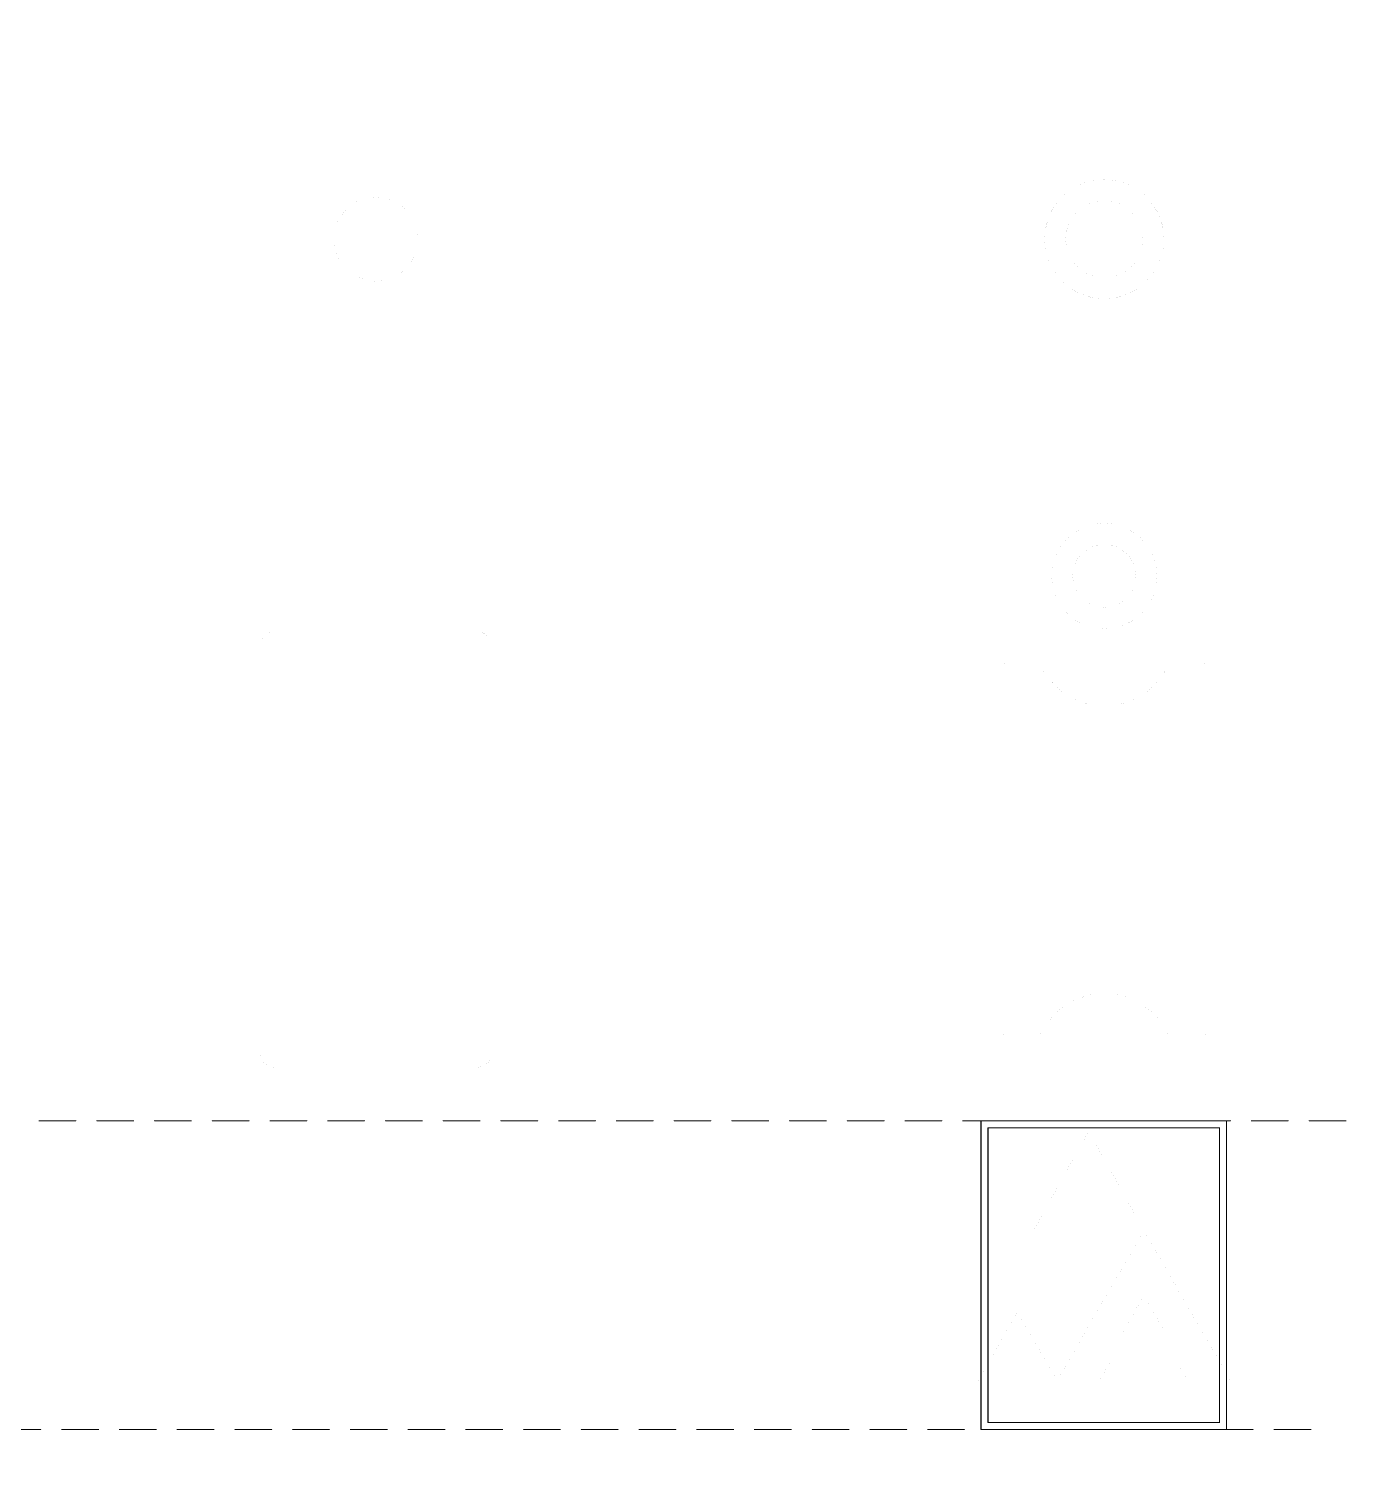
# Model space of a CAD drawing. Extents: x 56 to 255, y 68 to 308.
# Drawn here: x 160.6 to 254.5, y 205.9 to 307.8 of the extents above; entities that cross this region are included whole.
import ezdxf

# ---------------------------------------------------------------- set-up
doc = ezdxf.new("R2010")
doc.units = 0
doc.layers.add('120', color=132, linetype='CONTINUOUS')
doc.layers.add('47', color=251, linetype='CONTINUOUS')

msp = doc.modelspace()

# ---------------------------------------------------------------- linework, layer by layer
at = {"layer": '120'}
for points, const_width in [([(174.392, 307.8161), (196.392, 307.8161)], 0.001), ([(174.392, 67.8161), (174.392, 307.8161)], 0.001), ([(196.392, 307.8161), (196.392, 67.8161)], 0.001), ([(226.2889, 307.8161), (226.2889, 67.8161)], 0.001), ([(248.2889, 307.8161), (226.2889, 307.8161)], 0.001), ([(248.2889, 67.8161), (248.2889, 307.8161)], 0.001), ([(192.642, 264.8161), (178.142, 264.8161)], 0.001), ([(177.142, 234.8161), (177.142, 263.8161)], 0.001), ([(193.642, 263.8161), (193.642, 234.8161)], 0.001), ([(230.0389, 262.3662), (230.0389, 236.2661)], 0.001), ([(230.2389, 262.5661), (230.239, 262.5661)], 0.001), ([(230.239, 262.5661), (232.5773, 262.5661)], 0.001), ([(242.0006, 262.5661), (244.339, 262.5661)], 0.001), ([(244.5389, 262.3662), (244.5389, 262.3661)], 0.001), ([(244.5389, 262.3661), (244.5389, 236.2661)], 0.001), ([(230.2389, 236.0662), (232.5773, 236.0662)], 0.001), ([(242.0006, 236.0662), (244.339, 236.0662)], 0.001), ([(192.642, 233.8162), (178.142, 233.8162)], 0.001), ([(246, 230), (228.5, 230)], 0.0762), ([(228.5, 230), (228.5, 208)], 0.0762), ([(229, 229.5), (245.5, 229.5)], 0.0762), ([(229, 208.5), (229, 229.5)], 0.0762), ([(236.1733, 229.2661), (232.2443, 222.178)], 0.001), ([(240.1025, 222.1781), (236.1733, 229.2661)], 0.001), ([(245.5, 229.5), (245.5, 208.5)], 0.0762), ([(246, 208), (246, 230)], 0.0762), ([(232.2443, 222.178), (240.0637, 222.1782)], 0.001), ([(240.083, 222.1444), (233.9283, 211.4841)], 0.001), ([(246.2854, 211.4691), (240.1025, 222.1781)], 0.001), ([(240.1025, 217.5323), (238.4681, 214.7014)], 0.001), ([(241.7369, 214.7014), (240.1025, 217.5323)], 0.001), ([(231.1025, 216.3485), (228.2854, 211.4691)], 0.001), ([(233.911, 211.4841), (231.1025, 216.3485)], 0.001), ([(238.4681, 214.7014), (241.7369, 214.7014)], 0.001), ([(236.9444, 211.4691), (237.8004, 212.9518)], 0.001), ([(237.8004, 212.9518), (242.4046, 212.9518)], 0.001), ([(242.4046, 212.9518), (243.2607, 211.4691)], 0.001), ([(228.2854, 211.4691), (236.9444, 211.4691)], 0.001), ([(243.2607, 211.4691), (246.2854, 211.4691)], 0.001), ([(228.5, 208), (246, 208)], 0.0762), ([(245.5, 208.5), (229, 208.5)], 0.0762)]:
    msp.add_lwpolyline(points, dxfattribs=dict(at, const_width=const_width))
for points, const_width in [([(174.392, 307.8164, 1), (174.392, 307.8159)], 0.0005), ([(174.3922, 307.8161, 1), (174.3917, 307.8161)], 0.0005), ([(196.3922, 307.8161, 1), (196.3917, 307.8161)], 0.0005), ([(196.392, 307.8159, 1), (196.392, 307.8164)], 0.0005), ([(226.2889, 307.8164, 1), (226.2889, 307.8159)], 0.0005), ([(226.2892, 307.8161, 1), (226.2887, 307.8161)], 0.0005), ([(248.2892, 307.8161, 1), (248.2887, 307.8161)], 0.0005), ([(248.2889, 307.8159, 1), (248.2889, 307.8164)], 0.0005), ([(237.2889, 288.5661, 1), (237.2889, 297.0661, 1), (237.2889, 288.5661)], 0.001), ([(185.392, 289.8161, 1), (185.392, 295.8161, 1), (185.392, 289.8161)], 0.001), ([(237.2889, 290.0661, 1), (237.2889, 295.5661, 1), (237.2889, 290.0661)], 0.001), ([(237.2889, 265.0661, 1), (237.2889, 272.5661, 1), (237.2889, 265.0661)], 0.001), ([(237.2889, 266.5661, 1), (237.2889, 271.0661, 1), (237.2889, 266.5661)], 0.001), ([(178.142, 264.8161, 0.4142), (177.142, 263.8161)], 0.001), ([(178.142, 264.8164, 1), (178.142, 264.8159)], 0.0005), ([(178.142, 264.8159, 1), (178.142, 264.8164)], 0.0005), ([(193.642, 263.8161, 0.4142), (192.642, 264.8161)], 0.001), ([(192.642, 264.8164, 1), (192.642, 264.8159)], 0.0005), ([(192.642, 264.8159, 1), (192.642, 264.8164)], 0.0005), ([(177.1422, 263.8161, 1), (177.1417, 263.8161)], 0.0005), ([(177.1417, 263.8161, 1), (177.1422, 263.8161)], 0.0005), ([(193.6422, 263.8161, 1), (193.6417, 263.8161)], 0.0005), ([(193.6417, 263.8161, 1), (193.6422, 263.8161)], 0.0005), ([(230.239, 262.5661, 0.4142), (230.0389, 262.3661)], 0.001), ([(230.0392, 262.3662, 1), (230.0387, 262.3662)], 0.0005), ([(230.0387, 262.3661, 1), (230.0392, 262.3661)], 0.0005), ([(230.2389, 262.5664, 1), (230.2389, 262.5659)], 0.0005), ([(230.239, 262.5664, 1), (230.239, 262.5659)], 0.0005), ([(230.239, 262.5659, 1), (230.239, 262.5664)], 0.0005), ([(230.239, 262.5659, 1), (230.239, 262.5664)], 0.0005), ([(232.7585, 262.4508, 0.2913), (232.5773, 262.5661)], 0.001), ([(232.5773, 262.5664, 1), (232.5773, 262.5659)], 0.0005), ([(232.5773, 262.5659, 1), (232.5773, 262.5664)], 0.0005), ([(232.7585, 262.4508, 0.6367), (241.8194, 262.4508)], 0.001), ([(232.7587, 262.4509, 1), (232.7583, 262.4507)], 0.0005), ([(232.7583, 262.4507, 1), (232.7587, 262.4509)], 0.0005), ([(242.0006, 262.5661, 0.2913), (241.8194, 262.4508)], 0.001), ([(241.8192, 262.4509, 1), (241.8196, 262.4507)], 0.0005), ([(241.8196, 262.4507, 1), (241.8192, 262.4509)], 0.0005), ([(242.0006, 262.5664, 1), (242.0006, 262.5659)], 0.0005), ([(242.0006, 262.5659, 1), (242.0006, 262.5664)], 0.0005), ([(244.5389, 262.3661, 0.4142), (244.339, 262.5661)], 0.001), ([(244.339, 262.5664, 1), (244.339, 262.5659)], 0.0005), ([(244.339, 262.5659, 1), (244.339, 262.5664)], 0.0005), ([(244.5392, 262.3662, 1), (244.5387, 262.3662)], 0.0005), ([(244.5392, 262.3661, 1), (244.5387, 262.3661)], 0.0005), ([(244.5387, 262.3661, 1), (244.5392, 262.3661)], 0.0005), ([(244.5387, 262.3661, 1), (244.5392, 262.3661)], 0.0005), ([(241.8194, 236.1815, 0.6367), (232.7585, 236.1815)], 0.001), ([(230.0389, 236.2661, 0.4142), (230.239, 236.0661)], 0.001), ([(230.0392, 236.2661, 1), (230.0387, 236.2661)], 0.0005), ([(230.0387, 236.2661, 1), (230.0392, 236.2661)], 0.0005), ([(230.2389, 236.0664, 1), (230.2389, 236.0659)], 0.0005), ([(230.239, 236.0659, 1), (230.239, 236.0664)], 0.0005), ([(232.5773, 236.0661, 0.2913), (232.7585, 236.1815)], 0.001), ([(232.5773, 236.0664, 1), (232.5773, 236.0659)], 0.0005), ([(232.5773, 236.0659, 1), (232.5773, 236.0664)], 0.0005), ([(232.7587, 236.1814, 1), (232.7583, 236.1816)], 0.0005), ([(232.7583, 236.1816, 1), (232.7587, 236.1814)], 0.0005), ([(241.8194, 236.1815, 0.2913), (242.0006, 236.0661)], 0.001), ([(241.8196, 236.1816, 1), (241.8192, 236.1814)], 0.0005), ([(241.8192, 236.1814, 1), (241.8196, 236.1816)], 0.0005), ([(242.0006, 236.0664, 1), (242.0006, 236.0659)], 0.0005), ([(242.0006, 236.0659, 1), (242.0006, 236.0664)], 0.0005), ([(244.339, 236.0661, 0.4142), (244.5389, 236.2661)], 0.001), ([(244.339, 236.0664, 1), (244.339, 236.0659)], 0.0005), ([(244.339, 236.0659, 1), (244.339, 236.0664)], 0.0005), ([(244.5392, 236.2661, 1), (244.5387, 236.2661)], 0.0005), ([(244.5387, 236.2661, 1), (244.5392, 236.2661)], 0.0005), ([(177.142, 234.8161, 0.4142), (178.142, 233.8161)], 0.001), ([(177.1422, 234.8161, 1), (177.1417, 234.8161)], 0.0005), ([(177.1417, 234.8161, 1), (177.1422, 234.8161)], 0.0005), ([(192.642, 233.8161, 0.4142), (193.642, 234.8161)], 0.001), ([(193.6422, 234.8161, 1), (193.6417, 234.8161)], 0.0005), ([(193.6417, 234.8161, 1), (193.6422, 234.8161)], 0.0005), ([(178.142, 233.8164, 1), (178.142, 233.8159)], 0.0005), ([(178.142, 233.8159, 1), (178.142, 233.8164)], 0.0005), ([(192.642, 233.8164, 1), (192.642, 233.8159)], 0.0005), ([(192.642, 233.8159, 1), (192.642, 233.8164)], 0.0005), ([(228.5, 230.019, 1), (228.5, 229.981)], 0.0381), ([(228.519, 230, 1), (228.481, 230)], 0.0381), ([(229, 229.519, 1), (229, 229.481)], 0.0381), ([(229.019, 229.5, 1), (228.981, 229.5)], 0.0381), ([(236.1736, 229.2662, 1), (236.1731, 229.266)], 0.0005), ([(236.1736, 229.266, 1), (236.1731, 229.2662)], 0.0005), ([(245.519, 229.5, 1), (245.481, 229.5)], 0.0381), ([(245.5, 229.481, 1), (245.5, 229.519)], 0.0381), ([(246.019, 230, 1), (245.981, 230)], 0.0381), ([(246, 229.981, 1), (246, 230.019)], 0.0381), ([(232.2443, 222.1783, 1), (232.2443, 222.1778)], 0.0005), ([(232.2441, 222.1782, 1), (232.2445, 222.1779)], 0.0005), ([(240.0637, 222.1784, 1), (240.0636, 222.1779)], 0.0005), ([(240.083, 222.1444, 0.5766), (240.0637, 222.1782)], 0.001), ([(240.0637, 222.1779, 1), (240.0636, 222.1784)], 0.0005), ([(240.0832, 222.1442, 1), (240.0828, 222.1445)], 0.0005), ([(240.0828, 222.1445, 1), (240.0832, 222.1442)], 0.0005), ([(240.1027, 222.1782, 1), (240.1023, 222.178)], 0.0005), ([(240.1023, 222.178, 1), (240.1027, 222.1782)], 0.0005), ([(240.1027, 217.5324, 1), (240.1023, 217.5321)], 0.0005), ([(240.1027, 217.5321, 1), (240.1023, 217.5324)], 0.0005), ([(231.1027, 216.3486, 1), (231.1023, 216.3484)], 0.0005), ([(231.1027, 216.3484, 1), (231.1023, 216.3486)], 0.0005), ([(238.4679, 214.7015, 1), (238.4683, 214.7012)], 0.0005), ([(238.4681, 214.7016, 1), (238.4681, 214.7011)], 0.0005), ([(241.7367, 214.7012, 1), (241.7371, 214.7015)], 0.0005), ([(241.7369, 214.7011, 1), (241.7369, 214.7016)], 0.0005), ([(237.8006, 212.9517, 1), (237.8002, 212.9519)], 0.0005), ([(237.8004, 212.952, 1), (237.8004, 212.9515)], 0.0005), ([(242.4048, 212.9519, 1), (242.4044, 212.9517)], 0.0005), ([(242.4046, 212.9515, 1), (242.4046, 212.952)], 0.0005), ([(228.2854, 211.4693, 1), (228.2854, 211.4688)], 0.0005), ([(228.2852, 211.4692, 1), (228.2856, 211.469)], 0.0005), ([(233.911, 211.4841, 0.5773), (233.9283, 211.4841)], 0.001), ([(233.9112, 211.4842, 1), (233.9108, 211.484)], 0.0005), ([(233.9108, 211.484, 1), (233.9112, 211.4842)], 0.0005), ([(233.9281, 211.4842, 1), (233.9285, 211.484)], 0.0005), ([(233.9285, 211.484, 1), (233.9281, 211.4842)], 0.0005), ([(236.9441, 211.4692, 1), (236.9446, 211.469)], 0.0005), ([(236.9444, 211.4688, 1), (236.9444, 211.4693)], 0.0005), ([(243.2607, 211.4693, 1), (243.2607, 211.4688)], 0.0005), ([(243.2605, 211.469, 1), (243.2609, 211.4692)], 0.0005), ([(246.2852, 211.469, 1), (246.2856, 211.4692)], 0.0005), ([(246.2854, 211.4688, 1), (246.2854, 211.4693)], 0.0005), ([(228.5, 208.019, 1), (228.5, 207.981)], 0.0381), ([(228.481, 208, 1), (228.519, 208)], 0.0381), ([(229, 208.519, 1), (229, 208.481)], 0.0381), ([(228.981, 208.5, 1), (229.019, 208.5)], 0.0381), ([(245.481, 208.5, 1), (245.519, 208.5)], 0.0381), ([(245.5, 208.481, 1), (245.5, 208.519)], 0.0381), ([(245.981, 208, 1), (246.019, 208)], 0.0381), ([(246, 207.981, 1), (246, 208.019)], 0.0381)]:
    msp.add_lwpolyline(points, format="xyb", dxfattribs=dict(at, const_width=const_width))
at = {"layer": '47', "const_width": 0.0762}
for points in [[(161.3864, 230), (164, 230)], [(165.5, 230), (168.1136, 230)], [(169.6136, 230), (172.2273, 230)], [(173.7273, 230), (176.3409, 230)], [(177.8409, 230), (180.4545, 230)], [(181.9545, 230), (184.5682, 230)], [(186.0682, 230), (188.6818, 230)], [(190.1818, 230), (192.7955, 230)], [(194.2955, 230), (196.9091, 230)], [(198.4091, 230), (201.0227, 230)], [(202.5227, 230), (205.1364, 230)], [(206.6364, 230), (209.25, 230)], [(210.75, 230), (213.3636, 230)], [(214.8636, 230), (217.4773, 230)], [(218.9773, 230), (221.5909, 230)], [(223.0909, 230), (225.7045, 230)], [(227.2045, 230), (229.8182, 230)], [(231.3182, 230), (233.9318, 230)], [(235.4318, 230), (238.0455, 230)], [(239.5455, 230), (242.1591, 230)], [(243.6591, 230), (246.2727, 230)], [(247.7727, 230), (250.3864, 230)], [(251.8864, 230), (254.5, 230)], [(158.8864, 208), (161.5, 208)], [(163, 208), (165.6136, 208)], [(167.1136, 208), (169.7273, 208)], [(171.2273, 208), (173.8409, 208)], [(175.3409, 208), (177.9545, 208)], [(179.4545, 208), (182.0682, 208)], [(183.5682, 208), (186.1818, 208)], [(187.6818, 208), (190.2955, 208)], [(191.7955, 208), (194.4091, 208)], [(195.9091, 208), (198.5227, 208)], [(200.0227, 208), (202.6364, 208)], [(204.1364, 208), (206.75, 208)], [(208.25, 208), (210.8636, 208)], [(212.3636, 208), (214.9773, 208)], [(216.4773, 208), (219.0909, 208)], [(220.5909, 208), (223.2045, 208)], [(224.7045, 208), (227.3182, 208)], [(228.8182, 208), (231.4318, 208)], [(232.9318, 208), (235.5455, 208)], [(237.0455, 208), (239.6591, 208)], [(241.1591, 208), (243.7727, 208)], [(245.2727, 208), (247.8864, 208)], [(249.3864, 208), (252, 208)]]:
    msp.add_lwpolyline(points, dxfattribs=at)
at = {"layer": '47', "const_width": 0.0381}
for points in [[(161.3864, 230.019, 1), (161.3864, 229.981)], [(164, 229.981, 1), (164, 230.019)], [(165.5, 230.019, 1), (165.5, 229.981)], [(168.1136, 229.981, 1), (168.1136, 230.019)], [(169.6136, 230.019, 1), (169.6136, 229.981)], [(172.2273, 229.981, 1), (172.2273, 230.019)], [(173.7273, 230.019, 1), (173.7273, 229.981)], [(176.3409, 229.981, 1), (176.3409, 230.019)], [(177.8409, 230.019, 1), (177.8409, 229.981)], [(180.4545, 229.981, 1), (180.4545, 230.019)], [(181.9545, 230.019, 1), (181.9545, 229.981)], [(184.5682, 229.981, 1), (184.5682, 230.019)], [(186.0682, 230.019, 1), (186.0682, 229.981)], [(188.6818, 229.981, 1), (188.6818, 230.019)], [(190.1818, 230.019, 1), (190.1818, 229.981)], [(192.7955, 229.981, 1), (192.7955, 230.019)], [(194.2955, 230.019, 1), (194.2955, 229.981)], [(196.9091, 229.981, 1), (196.9091, 230.019)], [(198.4091, 230.019, 1), (198.4091, 229.981)], [(201.0227, 229.981, 1), (201.0227, 230.019)], [(202.5227, 230.019, 1), (202.5227, 229.981)], [(205.1364, 229.981, 1), (205.1364, 230.019)], [(206.6364, 230.019, 1), (206.6364, 229.981)], [(209.25, 229.981, 1), (209.25, 230.019)], [(210.75, 230.019, 1), (210.75, 229.981)], [(213.3636, 229.981, 1), (213.3636, 230.019)], [(214.8636, 230.019, 1), (214.8636, 229.981)], [(217.4773, 229.981, 1), (217.4773, 230.019)], [(218.9773, 230.019, 1), (218.9773, 229.981)], [(221.5909, 229.981, 1), (221.5909, 230.019)], [(223.0909, 230.019, 1), (223.0909, 229.981)], [(225.7045, 229.981, 1), (225.7045, 230.019)], [(227.2045, 230.019, 1), (227.2045, 229.981)], [(229.8182, 229.981, 1), (229.8182, 230.019)], [(231.3182, 230.019, 1), (231.3182, 229.981)], [(233.9318, 229.981, 1), (233.9318, 230.019)], [(235.4318, 230.019, 1), (235.4318, 229.981)], [(238.0455, 229.981, 1), (238.0455, 230.019)], [(239.5455, 230.019, 1), (239.5455, 229.981)], [(242.1591, 229.981, 1), (242.1591, 230.019)], [(243.6591, 230.019, 1), (243.6591, 229.981)], [(246.2727, 229.981, 1), (246.2727, 230.019)], [(247.7727, 230.019, 1), (247.7727, 229.981)], [(250.3864, 229.981, 1), (250.3864, 230.019)], [(251.8864, 230.019, 1), (251.8864, 229.981)], [(254.5, 229.981, 1), (254.5, 230.019)], [(161.5, 207.981, 1), (161.5, 208.019)], [(163, 208.019, 1), (163, 207.981)], [(165.6136, 207.981, 1), (165.6136, 208.019)], [(167.1136, 208.019, 1), (167.1136, 207.981)], [(169.7273, 207.981, 1), (169.7273, 208.019)], [(171.2273, 208.019, 1), (171.2273, 207.981)], [(173.8409, 207.981, 1), (173.8409, 208.019)], [(175.3409, 208.019, 1), (175.3409, 207.981)], [(177.9545, 207.981, 1), (177.9545, 208.019)], [(179.4545, 208.019, 1), (179.4545, 207.981)], [(182.0682, 207.981, 1), (182.0682, 208.019)], [(183.5682, 208.019, 1), (183.5682, 207.981)], [(186.1818, 207.981, 1), (186.1818, 208.019)], [(187.6818, 208.019, 1), (187.6818, 207.981)], [(190.2955, 207.981, 1), (190.2955, 208.019)], [(191.7955, 208.019, 1), (191.7955, 207.981)], [(194.4091, 207.981, 1), (194.4091, 208.019)], [(195.9091, 208.019, 1), (195.9091, 207.981)], [(198.5227, 207.981, 1), (198.5227, 208.019)], [(200.0227, 208.019, 1), (200.0227, 207.981)], [(202.6364, 207.981, 1), (202.6364, 208.019)], [(204.1364, 208.019, 1), (204.1364, 207.981)], [(206.75, 207.981, 1), (206.75, 208.019)], [(208.25, 208.019, 1), (208.25, 207.981)], [(210.8636, 207.981, 1), (210.8636, 208.019)], [(212.3636, 208.019, 1), (212.3636, 207.981)], [(214.9773, 207.981, 1), (214.9773, 208.019)], [(216.4773, 208.019, 1), (216.4773, 207.981)], [(219.0909, 207.981, 1), (219.0909, 208.019)], [(220.5909, 208.019, 1), (220.5909, 207.981)], [(223.2045, 207.981, 1), (223.2045, 208.019)], [(224.7045, 208.019, 1), (224.7045, 207.981)], [(227.3182, 207.981, 1), (227.3182, 208.019)], [(228.8182, 208.019, 1), (228.8182, 207.981)], [(231.4318, 207.981, 1), (231.4318, 208.019)], [(232.9318, 208.019, 1), (232.9318, 207.981)], [(235.5455, 207.981, 1), (235.5455, 208.019)], [(237.0455, 208.019, 1), (237.0455, 207.981)], [(239.6591, 207.981, 1), (239.6591, 208.019)], [(241.1591, 208.019, 1), (241.1591, 207.981)], [(243.7727, 207.981, 1), (243.7727, 208.019)], [(245.2727, 208.019, 1), (245.2727, 207.981)], [(247.8864, 207.981, 1), (247.8864, 208.019)], [(249.3864, 208.019, 1), (249.3864, 207.981)], [(252, 207.981, 1), (252, 208.019)]]:
    msp.add_lwpolyline(points, format="xyb", dxfattribs=at)

doc.saveas('drawing.dxf')
